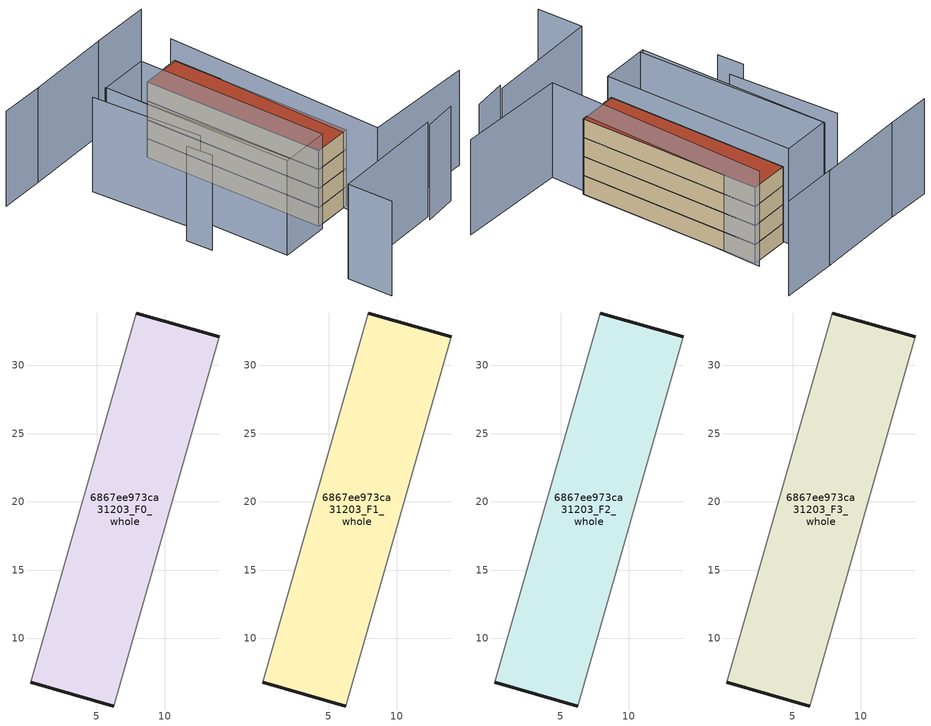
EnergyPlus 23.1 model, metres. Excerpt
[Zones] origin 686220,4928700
6867ee973ca31203_F0_whole
 floor ground (EU_floor_Construction): 6.23,5.05 13.97,32.09 7.91,33.83 0.18,6.79 z0
 wall outside (EU_wall_Construction): 7.91,33.83 13.97,32.09 / 6.23,5.05 0.18,6.79 z0:3
 wall adiabatic (EU_wall_Construction): 0.18,6.79 7.91,33.83 / 13.97,32.09 6.23,5.05 z0:3
6867ee973ca31203_F1_whole
 floor to 6867ee973ca31203_F0_whole (EU_floor_Construction): 6.23,5.05 13.97,32.09 7.91,33.83 0.17,6.79 z3
 wall outside (EU_wall_Construction): 7.91,33.83 13.97,32.09 / 6.23,5.05 0.18,6.79 z3:6
 wall adiabatic (EU_wall_Construction): 0.18,6.79 7.91,33.83 / 13.97,32.09 6.23,5.05 z3:6
6867ee973ca31203_F2_whole
 floor to 6867ee973ca31203_F1_whole (EU_floor_Construction): 6.23,5.05 13.97,32.09 7.91,33.83 0.17,6.79 z6
 wall outside (EU_wall_Construction): 7.91,33.83 13.97,32.09 / 6.23,5.05 0.18,6.79 z6:9
 wall adiabatic (EU_wall_Construction): 0.18,6.79 7.91,33.83 / 13.97,32.09 6.23,5.05 z6:9
6867ee973ca31203_F3_whole
 floor to 6867ee973ca31203_F2_whole (EU_floor_Construction): 6.23,5.05 13.97,32.09 7.91,33.83 0.17,6.79 z9
 wall outside (EU_wall_Construction): 7.91,33.83 13.97,32.09 / 6.23,5.05 0.18,6.79 z9:12
 wall adiabatic (EU_wall_Construction): 0.18,6.79 7.91,33.83 / 13.97,32.09 6.23,5.05 z9:12
 roof outside (EU_roof_Construction): 13.97,32.09 6.23,5.05 0.18,6.79 7.91,33.83 z12
shading: 20.45,-5.56 3.8,-0.23 / 3.8,-0.23 14.38,32.83 / 19.71,38.92 10.62,41.63 / 11,41.54 -2.6,45.24 / 6.83,-6.44 11.98,-7.51 / -12.03,-8.04 -10.19,-1.21 / -10.19,-1.21 7.36,-5.96 / -9.04,21.99 -9.97,18.07 / 0.42,36.92 -7.05,8.26 / -2.35,37.72 -6.1,21.13 / -2.6,45.24 -9.48,47.28 / 0.39,36.82 7.96,34.66 / 7.96,34.66 -0.16,6.14 / -0.16,6.14 -7.73,8.3 / -7.73,8.3 0.39,36.82 z0:15
[Building]
EU S2 Campaign: North Axis=0; Terrain=City; Solar Distribution=FullExterior
[Site:Location]
Bologna: Latitude=44.5; Longitude=11.25; Time Zone=1; Elevation=37
[SizingPeriod:WeatherFileDays]
AnnualSizingPeriod: Begin Month=1; Begin Day of Month=1; End Month=12; End Day of Month=31; Day of Week for Start Day=Monday; Use Weather File Daylight Saving Period=No; Use Weather File Rain and Snow Indicators=No
[MATERIAL]
EU_InternalMass_Material: Roughness=MediumRough; Thickness=0.1; Conductivity=1; Density=1800; Specific Heat=900; Thermal Absorptance=0.9; Solar Absorptance=0.7; Visible Absorptance=0.7
[MATERIAL:NOMASS] Roughness=MediumRough; Thermal Absorptance=0.9; Solar Absorptance=0.7; Visible Absorptance=0.7
Name | Thermal Resistance
EU_wall_NoMass | 0.937881
EU_roof_NoMass | 0.548572
EU_floor_NoMass | 0.71348
[CONSTRUCTION]
EU_wall_Construction: EU_wall_NoMass
EU_roof_Construction: EU_roof_NoMass
EU_floor_Construction: EU_floor_NoMass
EU_InternalMass_Construction: EU_InternalMass_Material
[ZONE] Type=1; Multiplier=1; Ceiling Height=autocalculate; Volume=532.063; Floor Area=autocalculate; Part of Total Floor Area=Yes
6867ee973ca31203_F0_whole; 6867ee973ca31203_F1_whole; 6867ee973ca31203_F2_whole; 6867ee973ca31203_F3_whole
[INTERNALMASS] Construction=EU_InternalMass_Construction; Surface Area=177.355
Name | Zone or ZoneList
6867ee973ca31203_F0_whole_EU_InternalMass | 6867ee973ca31203_F0_whole
6867ee973ca31203_F1_whole_EU_InternalMass | 6867ee973ca31203_F1_whole
6867ee973ca31203_F2_whole_EU_InternalMass | 6867ee973ca31203_F2_whole
6867ee973ca31203_F3_whole_EU_InternalMass | 6867ee973ca31203_F3_whole
[OTHEREQUIPMENT] Fuel Type=Electricity; Design Level Calculation Method=Watts/Area; Power per Zone Floor Area=1; Fraction Latent=0; Fraction Radiant=0; Fraction Lost=0; Carbon Dioxide Generation Rate=0; EndUse Subcategory=EU_Step8_InternalGains
Name | Zone or ZoneList or Space or SpaceList | Schedule
EU_Step8_InternalGain_6867ee973ca31203_F0_whole_f000 | 6867ee973ca31203_F0_whole | EU_Step8_GainSchedule_6867ee973ca31203_F0_whole_f000
EU_Step8_InternalGain_6867ee973ca31203_F1_whole_f000 | 6867ee973ca31203_F1_whole | EU_Step8_GainSchedule_6867ee973ca31203_F1_whole_f000
EU_Step8_InternalGain_6867ee973ca31203_F2_whole_f000 | 6867ee973ca31203_F2_whole | EU_Step8_GainSchedule_6867ee973ca31203_F2_whole_f000
EU_Step8_InternalGain_6867ee973ca31203_F3_whole_f000 | 6867ee973ca31203_F3_whole | EU_Step8_GainSchedule_6867ee973ca31203_F3_whole_f000
[ZONEVENTILATION:DESIGNFLOWRATE] Schedule=EU_AlwaysOn; Design Flow Rate Calculation Method=AirChanges/Hour; Air Changes per Hour=0.687892; Ventilation Type=Natural; Fan Pressure Rise=0; Fan Total Efficiency=1; Constant Term Coefficient=1; Temperature Term Coefficient=0; Velocity Term Coefficient=0; Velocity Squared Term Coefficient=0; Minimum Indoor Temperature=-100; Maximum Indoor Temperature=100; Delta Temperature=-100; Minimum Outdoor Temperature=-100; Maximum Outdoor Temperature=100; Maximum Wind Speed=40
Name | Zone or ZoneList or Space or SpaceList
EU_ConstantAir_6867ee973ca31203_F0_whole | 6867ee973ca31203_F0_whole
EU_ConstantAir_6867ee973ca31203_F1_whole | 6867ee973ca31203_F1_whole
EU_ConstantAir_6867ee973ca31203_F2_whole | 6867ee973ca31203_F2_whole
EU_ConstantAir_6867ee973ca31203_F3_whole | 6867ee973ca31203_F3_whole
[HVACTEMPLATE:THERMOSTAT] Constant Heating Setpoint=20; Constant Cooling Setpoint=50
EU_HeatOnly_6867ee973ca31203_F0_whole; EU_HeatOnly_6867ee973ca31203_F1_whole; EU_HeatOnly_6867ee973ca31203_F2_whole; EU_HeatOnly_6867ee973ca31203_F3_whole
[HVACTEMPLATE:ZONE:IDEALLOADSAIRSYSTEM] System Availability Schedule=EU_AlwaysOn; Maximum Heating Supply Air Temperature=50; Minimum Cooling Supply Air Temperature=13; Maximum Heating Supply Air Humidity Ratio=0.0156; Minimum Cooling Supply Air Humidity Ratio=0.0077; Heating Limit=NoLimit; Cooling Limit=NoLimit; Heating Availability Schedule=EU_AlwaysOn; Cooling Availability Schedule=EU_CoolingOff; Dehumidification Control Type=ConstantSensibleHeatRatio; Cooling Sensible Heat Ratio=0.7; Dehumidification Setpoint=60; Humidification Control Type=None; Humidification Setpoint=30; Outdoor Air Method=None; Outdoor Air Flow Rate per Person=0.00944; Outdoor Air Flow Rate per Zone Floor Area=0; Outdoor Air Flow Rate per Zone=0; Demand Controlled Ventilation Type=None; Outdoor Air Economizer Type=NoEconomizer; Heat Recovery Type=None; Sensible Heat Recovery Effectiveness=0.7; Latent Heat Recovery Effectiveness=0.65
Name | Template Thermostat
6867ee973ca31203_F0_whole | EU_HeatOnly_6867ee973ca31203_F0_whole
6867ee973ca31203_F1_whole | EU_HeatOnly_6867ee973ca31203_F1_whole
6867ee973ca31203_F2_whole | EU_HeatOnly_6867ee973ca31203_F2_whole
6867ee973ca31203_F3_whole | EU_HeatOnly_6867ee973ca31203_F3_whole
[SIZING:ZONE] Zone Cooling Design Supply Air Temperature Input Method=SupplyAirTemperature; Zone Cooling Design Supply Air Temperature=13; Zone Heating Design Supply Air Temperature Input Method=SupplyAirTemperature; Zone Heating Design Supply Air Temperature=50; Zone Cooling Design Supply Air Humidity Ratio=0.008; Zone Heating Design Supply Air Humidity Ratio=0.008; Cooling Design Air Flow Method=DesignDay; Cooling Design Air Flow Rate=0; Cooling Minimum Air Flow per Zone Floor Area=0.000762; Cooling Minimum Air Flow=0; Cooling Minimum Air Flow Fraction=0.2; Heating Design Air Flow Method=DesignDay; Heating Design Air Flow Rate=0; Heating Maximum Air Flow per Zone Floor Area=0.002032; Heating Maximum Air Flow=0.141576; Heating Maximum Air Flow Fraction=0.3; Account for Dedicated Outdoor Air System=No; Dedicated Outdoor Air System Control Strategy=NeutralSupplyAir; Dedicated Outdoor Air Low Setpoint Temperature for Design=autosize; Dedicated Outdoor Air High Setpoint Temperature for Design=autosize; Zone Load Sizing Method=Sensible Load Only No Latent Load; Zone Latent Cooling Design Supply Air Humidity Ratio Input Method=HumidityRatioDifference; Zone Cooling Design Supply Air Humidity Ratio Difference=0.005; Zone Latent Heating Design Supply Air Humidity Ratio Input Method=HumidityRatioDifference; Zone Humidification Design Supply Air Humidity Ratio Difference=0.005
6867ee973ca31203_F0_whole; 6867ee973ca31203_F1_whole; 6867ee973ca31203_F2_whole; 6867ee973ca31203_F3_whole
[SCHEDULE:CONSTANT]
Name | Hourly Value
EU_AlwaysOn | 1
EU_CoolingOff | 0
[SCHEDULE:FILE] Column Number=1; Rows to Skip at Top=0; Number of Hours of Data=8760; Column Separator=Comma; Interpolate to Timestep=No; Minutes per Item=60; Adjust Schedule for Daylight Savings=Yes
Name | File
EU_Step8_GainSchedule_6867ee973ca31203_F0_whole_f000 | ../../schedules/6867ee973ca31203/6867ee973ca31203_F0_whole_f000_gain.csv
EU_Step8_GainSchedule_6867ee973ca31203_F1_whole_f000 | ../../schedules/6867ee973ca31203/6867ee973ca31203_F1_whole_f000_gain.csv
EU_Step8_GainSchedule_6867ee973ca31203_F2_whole_f000 | ../../schedules/6867ee973ca31203/6867ee973ca31203_F2_whole_f000_gain.csv
EU_Step8_GainSchedule_6867ee973ca31203_F3_whole_f000 | ../../schedules/6867ee973ca31203/6867ee973ca31203_F3_whole_f000_gain.csv
